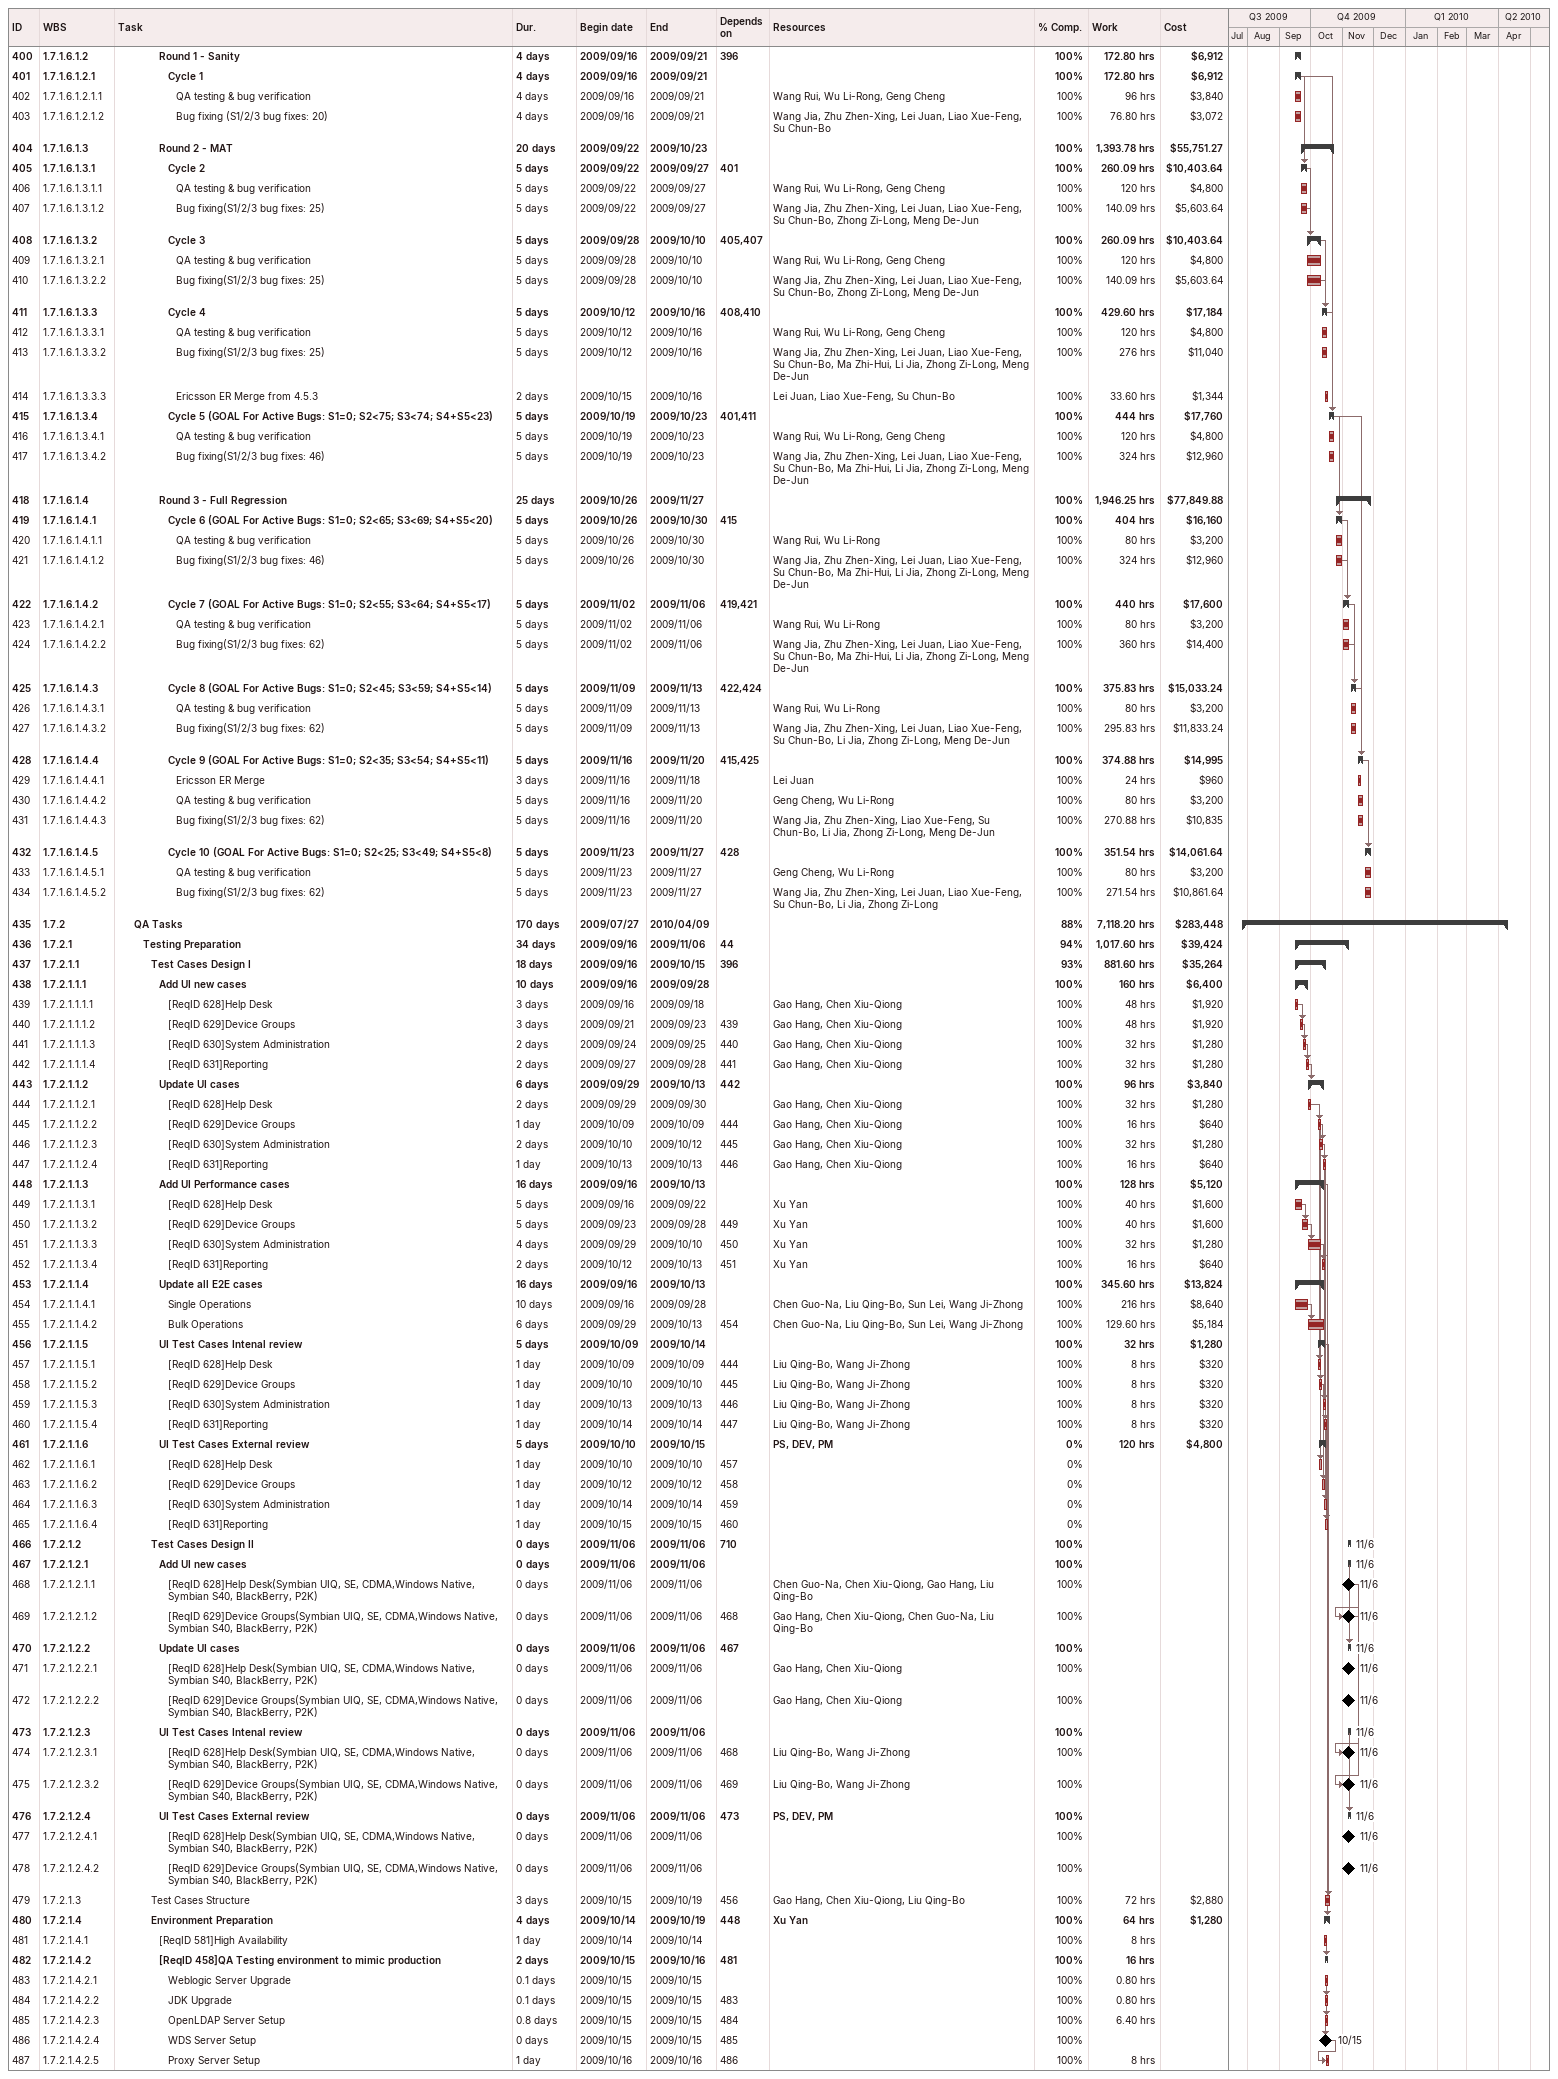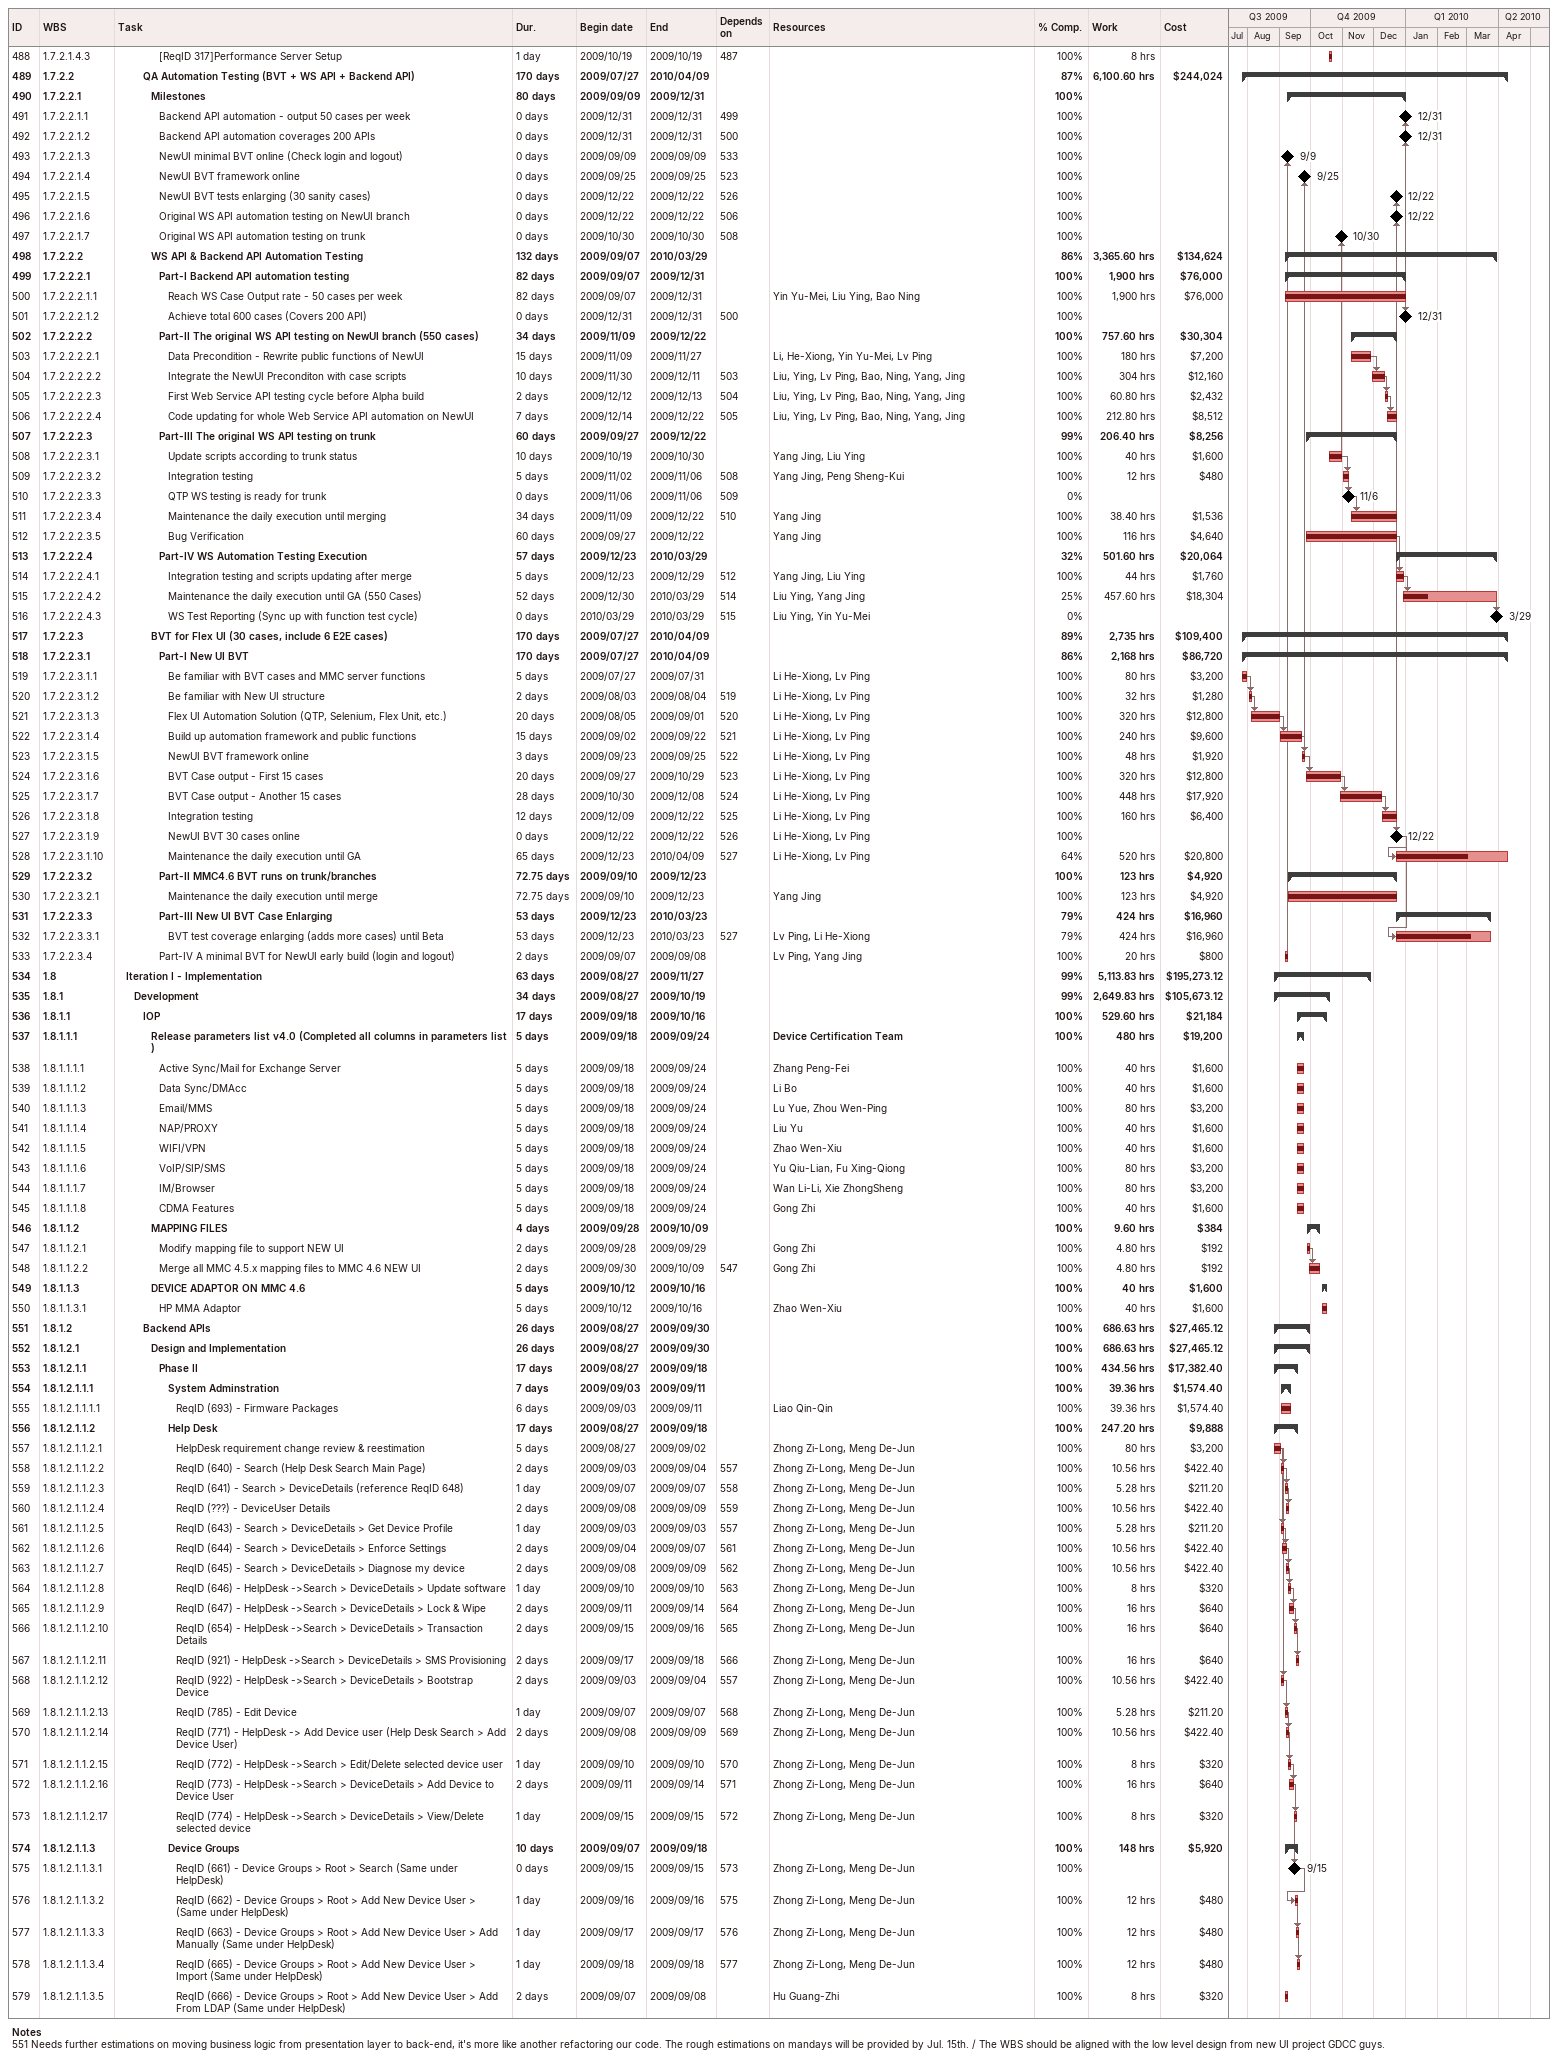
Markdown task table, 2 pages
| ID | WBS | Task | Duration | Start | Finish | Predecessors | Resources | % complete | Work (h) | Cost ($) |
|---|---|---|---|---|---|---|---|---|---|---|
| 400 | 1.7.1.6.1.2 | **Round 1 - Sanity** | 4d | 2009-09-16 | 2009-09-21 | 396 |  | 100 | 172.80 | 6912 |
| 401 | 1.7.1.6.1.2.1 | **Cycle 1** | 4d | 2009-09-16 | 2009-09-21 |  |  | 100 | 172.80 | 6912 |
| 402 | 1.7.1.6.1.2.1.1 | QA testing & bug verification | 4d | 2009-09-16 | 2009-09-21 |  | Wang Rui, Wu Li-Rong, Geng Cheng | 100 | 96 | 3840 |
| 403 | 1.7.1.6.1.2.1.2 | Bug fixing (S1/2/3 bug fixes: 20) | 4d | 2009-09-16 | 2009-09-21 |  | Wang Jia, Zhu Zhen-Xing, Lei Juan, Liao Xue-Feng, Su Chun-Bo | 100 | 76.80 | 3072 |
| 404 | 1.7.1.6.1.3 | **Round 2 - MAT** | 20d | 2009-09-22 | 2009-10-23 |  |  | 100 | 1393.78 | 55751.27 |
| 405 | 1.7.1.6.1.3.1 | **Cycle 2** | 5d | 2009-09-22 | 2009-09-27 | 401 |  | 100 | 260.09 | 10403.64 |
| 406 | 1.7.1.6.1.3.1.1 | QA testing & bug verification | 5d | 2009-09-22 | 2009-09-27 |  | Wang Rui, Wu Li-Rong, Geng Cheng | 100 | 120 | 4800 |
| 407 | 1.7.1.6.1.3.1.2 | Bug fixing(S1/2/3 bug fixes: 25) | 5d | 2009-09-22 | 2009-09-27 |  | Wang Jia, Zhu Zhen-Xing, Lei Juan, Liao Xue-Feng, Su Chun-Bo, Zhong Zi-Long, Meng De-Jun | 100 | 140.09 | 5603.64 |
| 408 | 1.7.1.6.1.3.2 | **Cycle 3** | 5d | 2009-09-28 | 2009-10-10 | 405, 407 |  | 100 | 260.09 | 10403.64 |
| 409 | 1.7.1.6.1.3.2.1 | QA testing & bug verification | 5d | 2009-09-28 | 2009-10-10 |  | Wang Rui, Wu Li-Rong, Geng Cheng | 100 | 120 | 4800 |
| 410 | 1.7.1.6.1.3.2.2 | Bug fixing(S1/2/3 bug fixes: 25) | 5d | 2009-09-28 | 2009-10-10 |  | Wang Jia, Zhu Zhen-Xing, Lei Juan, Liao Xue-Feng, Su Chun-Bo, Zhong Zi-Long, Meng De-Jun | 100 | 140.09 | 5603.64 |
| 411 | 1.7.1.6.1.3.3 | **Cycle 4** | 5d | 2009-10-12 | 2009-10-16 | 408, 410 |  | 100 | 429.60 | 17184 |
| 412 | 1.7.1.6.1.3.3.1 | QA testing & bug verification | 5d | 2009-10-12 | 2009-10-16 |  | Wang Rui, Wu Li-Rong, Geng Cheng | 100 | 120 | 4800 |
| 413 | 1.7.1.6.1.3.3.2 | Bug fixing(S1/2/3 bug fixes: 25) | 5d | 2009-10-12 | 2009-10-16 |  | Wang Jia, Zhu Zhen-Xing, Lei Juan, Liao Xue-Feng, Su Chun-Bo, Ma Zhi-Hui, Li Jia, Zhong Zi-Long, Meng De-Jun | 100 | 276 | 11040 |
| 414 | 1.7.1.6.1.3.3.3 | Ericsson ER Merge from 4.5.3 | 2d | 2009-10-15 | 2009-10-16 |  | Lei Juan, Liao Xue-Feng, Su Chun-Bo | 100 | 33.60 | 1344 |
| 415 | 1.7.1.6.1.3.4 | **Cycle 5 (GOAL For Active Bugs: S1=0; S2<75; S3<74; S4+S5<23)** | 5d | 2009-10-19 | 2009-10-23 | 401, 411 |  | 100 | 444 | 17760 |
| 416 | 1.7.1.6.1.3.4.1 | QA testing & bug verification | 5d | 2009-10-19 | 2009-10-23 |  | Wang Rui, Wu Li-Rong, Geng Cheng | 100 | 120 | 4800 |
| 417 | 1.7.1.6.1.3.4.2 | Bug fixing(S1/2/3 bug fixes: 46) | 5d | 2009-10-19 | 2009-10-23 |  | Wang Jia, Zhu Zhen-Xing, Lei Juan, Liao Xue-Feng, Su Chun-Bo, Ma Zhi-Hui, Li Jia, Zhong Zi-Long, Meng De-Jun | 100 | 324 | 12960 |
| 418 | 1.7.1.6.1.4 | **Round 3 - Full Regression** | 25d | 2009-10-26 | 2009-11-27 |  |  | 100 | 1946.25 | 77849.88 |
| 419 | 1.7.1.6.1.4.1 | **Cycle 6 (GOAL For Active Bugs: S1=0; S2<65; S3<69; S4+S5<20)** | 5d | 2009-10-26 | 2009-10-30 | 415 |  | 100 | 404 | 16160 |
| 420 | 1.7.1.6.1.4.1.1 | QA testing & bug verification | 5d | 2009-10-26 | 2009-10-30 |  | Wang Rui, Wu Li-Rong | 100 | 80 | 3200 |
| 421 | 1.7.1.6.1.4.1.2 | Bug fixing(S1/2/3 bug fixes: 46) | 5d | 2009-10-26 | 2009-10-30 |  | Wang Jia, Zhu Zhen-Xing, Lei Juan, Liao Xue-Feng, Su Chun-Bo, Ma Zhi-Hui, Li Jia, Zhong Zi-Long, Meng De-Jun | 100 | 324 | 12960 |
| 422 | 1.7.1.6.1.4.2 | **Cycle 7 (GOAL For Active Bugs: S1=0; S2<55; S3<64; S4+S5<17)** | 5d | 2009-11-02 | 2009-11-06 | 419, 421 |  | 100 | 440 | 17600 |
| 423 | 1.7.1.6.1.4.2.1 | QA testing & bug verification | 5d | 2009-11-02 | 2009-11-06 |  | Wang Rui, Wu Li-Rong | 100 | 80 | 3200 |
| 424 | 1.7.1.6.1.4.2.2 | Bug fixing(S1/2/3 bug fixes: 62) | 5d | 2009-11-02 | 2009-11-06 |  | Wang Jia, Zhu Zhen-Xing, Lei Juan, Liao Xue-Feng, Su Chun-Bo, Ma Zhi-Hui, Li Jia, Zhong Zi-Long, Meng De-Jun | 100 | 360 | 14400 |
| 425 | 1.7.1.6.1.4.3 | **Cycle 8 (GOAL For Active Bugs: S1=0; S2<45; S3<59; S4+S5<14)** | 5d | 2009-11-09 | 2009-11-13 | 422, 424 |  | 100 | 375.83 | 15033.24 |
| 426 | 1.7.1.6.1.4.3.1 | QA testing & bug verification | 5d | 2009-11-09 | 2009-11-13 |  | Wang Rui, Wu Li-Rong | 100 | 80 | 3200 |
| 427 | 1.7.1.6.1.4.3.2 | Bug fixing(S1/2/3 bug fixes: 62) | 5d | 2009-11-09 | 2009-11-13 |  | Wang Jia, Zhu Zhen-Xing, Lei Juan, Liao Xue-Feng, Su Chun-Bo, Li Jia, Zhong Zi-Long, Meng De-Jun | 100 | 295.83 | 11833.24 |
| 428 | 1.7.1.6.1.4.4 | **Cycle 9 (GOAL For Active Bugs: S1=0; S2<35; S3<54; S4+S5<11)** | 5d | 2009-11-16 | 2009-11-20 | 415, 425 |  | 100 | 374.88 | 14995 |
| 429 | 1.7.1.6.1.4.4.1 | Ericsson ER Merge | 3d | 2009-11-16 | 2009-11-18 |  | Lei Juan | 100 | 24 | 960 |
| 430 | 1.7.1.6.1.4.4.2 | QA testing & bug verification | 5d | 2009-11-16 | 2009-11-20 |  | Geng Cheng, Wu Li-Rong | 100 | 80 | 3200 |
| 431 | 1.7.1.6.1.4.4.3 | Bug fixing(S1/2/3 bug fixes: 62) | 5d | 2009-11-16 | 2009-11-20 |  | Wang Jia, Zhu Zhen-Xing, Liao Xue-Feng, Su Chun-Bo, Li Jia, Zhong Zi-Long, Meng De-Jun | 100 | 270.88 | 10835 |
| 432 | 1.7.1.6.1.4.5 | **Cycle 10 (GOAL For Active Bugs: S1=0; S2<25; S3<49; S4+S5<8)** | 5d | 2009-11-23 | 2009-11-27 | 428 |  | 100 | 351.54 | 14061.64 |
| 433 | 1.7.1.6.1.4.5.1 | QA testing & bug verification | 5d | 2009-11-23 | 2009-11-27 |  | Geng Cheng, Wu Li-Rong | 100 | 80 | 3200 |
| 434 | 1.7.1.6.1.4.5.2 | Bug fixing(S1/2/3 bug fixes: 62) | 5d | 2009-11-23 | 2009-11-27 |  | Wang Jia, Zhu Zhen-Xing, Lei Juan, Liao Xue-Feng, Su Chun-Bo, Li Jia, Zhong Zi-Long | 100 | 271.54 | 10861.64 |
| 435 | 1.7.2 | **QA Tasks** | 170d | 2009-07-27 | 2010-04-09 |  |  | 88 | 7118.20 | 283448 |
| 436 | 1.7.2.1 | **Testing Preparation** | 34d | 2009-09-16 | 2009-11-06 | 44 |  | 94 | 1017.60 | 39424 |
| 437 | 1.7.2.1.1 | **Test Cases Design I** | 18d | 2009-09-16 | 2009-10-15 | 396 |  | 93 | 881.60 | 35264 |
| 438 | 1.7.2.1.1.1 | **Add UI new cases** | 10d | 2009-09-16 | 2009-09-28 |  |  | 100 | 160 | 6400 |
| 439 | 1.7.2.1.1.1.1 | [ReqID 628]Help Desk | 3d | 2009-09-16 | 2009-09-18 |  | Gao Hang, Chen Xiu-Qiong | 100 | 48 | 1920 |
| 440 | 1.7.2.1.1.1.2 | [ReqID 629]Device Groups | 3d | 2009-09-21 | 2009-09-23 | 439 | Gao Hang, Chen Xiu-Qiong | 100 | 48 | 1920 |
| 441 | 1.7.2.1.1.1.3 | [ReqID 630]System Administration | 2d | 2009-09-24 | 2009-09-25 | 440 | Gao Hang, Chen Xiu-Qiong | 100 | 32 | 1280 |
| 442 | 1.7.2.1.1.1.4 | [ReqID 631]Reporting | 2d | 2009-09-27 | 2009-09-28 | 441 | Gao Hang, Chen Xiu-Qiong | 100 | 32 | 1280 |
| 443 | 1.7.2.1.1.2 | **Update UI cases** | 6d | 2009-09-29 | 2009-10-13 | 442 |  | 100 | 96 | 3840 |
| 444 | 1.7.2.1.1.2.1 | [ReqID 628]Help Desk | 2d | 2009-09-29 | 2009-09-30 |  | Gao Hang, Chen Xiu-Qiong | 100 | 32 | 1280 |
| 445 | 1.7.2.1.1.2.2 | [ReqID 629]Device Groups | 1d | 2009-10-09 | 2009-10-09 | 444 | Gao Hang, Chen Xiu-Qiong | 100 | 16 | 640 |
| 446 | 1.7.2.1.1.2.3 | [ReqID 630]System Administration | 2d | 2009-10-10 | 2009-10-12 | 445 | Gao Hang, Chen Xiu-Qiong | 100 | 32 | 1280 |
| 447 | 1.7.2.1.1.2.4 | [ReqID 631]Reporting | 1d | 2009-10-13 | 2009-10-13 | 446 | Gao Hang, Chen Xiu-Qiong | 100 | 16 | 640 |
| 448 | 1.7.2.1.1.3 | **Add UI Performance cases** | 16d | 2009-09-16 | 2009-10-13 |  |  | 100 | 128 | 5120 |
| 449 | 1.7.2.1.1.3.1 | [ReqID 628]Help Desk | 5d | 2009-09-16 | 2009-09-22 |  | Xu Yan | 100 | 40 | 1600 |
| 450 | 1.7.2.1.1.3.2 | [ReqID 629]Device Groups | 5d | 2009-09-23 | 2009-09-28 | 449 | Xu Yan | 100 | 40 | 1600 |
| 451 | 1.7.2.1.1.3.3 | [ReqID 630]System Administration | 4d | 2009-09-29 | 2009-10-10 | 450 | Xu Yan | 100 | 32 | 1280 |
| 452 | 1.7.2.1.1.3.4 | [ReqID 631]Reporting | 2d | 2009-10-12 | 2009-10-13 | 451 | Xu Yan | 100 | 16 | 640 |
| 453 | 1.7.2.1.1.4 | **Update all E2E cases** | 16d | 2009-09-16 | 2009-10-13 |  |  | 100 | 345.60 | 13824 |
| 454 | 1.7.2.1.1.4.1 | Single Operations | 10d | 2009-09-16 | 2009-09-28 |  | Chen Guo-Na, Liu Qing-Bo, Sun Lei, Wang Ji-Zhong | 100 | 216 | 8640 |
| 455 | 1.7.2.1.1.4.2 | Bulk Operations | 6d | 2009-09-29 | 2009-10-13 | 454 | Chen Guo-Na, Liu Qing-Bo, Sun Lei, Wang Ji-Zhong | 100 | 129.60 | 5184 |
| 456 | 1.7.2.1.1.5 | **UI Test Cases Intenal review** | 5d | 2009-10-09 | 2009-10-14 |  |  | 100 | 32 | 1280 |
| 457 | 1.7.2.1.1.5.1 | [ReqID 628]Help Desk | 1d | 2009-10-09 | 2009-10-09 | 444 | Liu Qing-Bo, Wang Ji-Zhong | 100 | 8 | 320 |
| 458 | 1.7.2.1.1.5.2 | [ReqID 629]Device Groups | 1d | 2009-10-10 | 2009-10-10 | 445 | Liu Qing-Bo, Wang Ji-Zhong | 100 | 8 | 320 |
| 459 | 1.7.2.1.1.5.3 | [ReqID 630]System Administration | 1d | 2009-10-13 | 2009-10-13 | 446 | Liu Qing-Bo, Wang Ji-Zhong | 100 | 8 | 320 |
| 460 | 1.7.2.1.1.5.4 | [ReqID 631]Reporting | 1d | 2009-10-14 | 2009-10-14 | 447 | Liu Qing-Bo, Wang Ji-Zhong | 100 | 8 | 320 |
| 461 | 1.7.2.1.1.6 | **UI Test Cases External review** | 5d | 2009-10-10 | 2009-10-15 |  | PS, DEV, PM | 0 | 120 | 4800 |
| 462 | 1.7.2.1.1.6.1 | [ReqID 628]Help Desk | 1d | 2009-10-10 | 2009-10-10 | 457 |  | 0 |  |  |
| 463 | 1.7.2.1.1.6.2 | [ReqID 629]Device Groups | 1d | 2009-10-12 | 2009-10-12 | 458 |  | 0 |  |  |
| 464 | 1.7.2.1.1.6.3 | [ReqID 630]System Administration | 1d | 2009-10-14 | 2009-10-14 | 459 |  | 0 |  |  |
| 465 | 1.7.2.1.1.6.4 | [ReqID 631]Reporting | 1d | 2009-10-15 | 2009-10-15 | 460 |  | 0 |  |  |
| 466 | 1.7.2.1.2 | **Test Cases Design II** | 0d | 2009-11-06 | 2009-11-06 | 710 |  | 100 |  |  |
| 467 | 1.7.2.1.2.1 | **Add UI new cases** | 0d | 2009-11-06 | 2009-11-06 |  |  | 100 |  |  |
| 468 | 1.7.2.1.2.1.1 | [ReqID 628]Help Desk(Symbian UIQ, SE, CDMA,Windows Native, Symbian S40, BlackBerry, P2K) | 0d | 2009-11-06 | 2009-11-06 |  | Chen Guo-Na, Chen Xiu-Qiong, Gao Hang, Liu Qing-Bo | 100 |  |  |
| 469 | 1.7.2.1.2.1.2 | [ReqID 629]Device Groups(Symbian UIQ, SE, CDMA,Windows Native, Symbian S40, BlackBerry, P2K) | 0d | 2009-11-06 | 2009-11-06 | 468 | Gao Hang, Chen Xiu-Qiong, Chen Guo-Na, Liu Qing-Bo | 100 |  |  |
| 470 | 1.7.2.1.2.2 | **Update UI cases** | 0d | 2009-11-06 | 2009-11-06 | 467 |  | 100 |  |  |
| 471 | 1.7.2.1.2.2.1 | [ReqID 628]Help Desk(Symbian UIQ, SE, CDMA,Windows Native, Symbian S40, BlackBerry, P2K) | 0d | 2009-11-06 | 2009-11-06 |  | Gao Hang, Chen Xiu-Qiong | 100 |  |  |
| 472 | 1.7.2.1.2.2.2 | [ReqID 629]Device Groups(Symbian UIQ, SE, CDMA,Windows Native, Symbian S40, BlackBerry, P2K) | 0d | 2009-11-06 | 2009-11-06 |  | Gao Hang, Chen Xiu-Qiong | 100 |  |  |
| 473 | 1.7.2.1.2.3 | **UI Test Cases Intenal review** | 0d | 2009-11-06 | 2009-11-06 |  |  | 100 |  |  |
| 474 | 1.7.2.1.2.3.1 | [ReqID 628]Help Desk(Symbian UIQ, SE, CDMA,Windows Native, Symbian S40, BlackBerry, P2K) | 0d | 2009-11-06 | 2009-11-06 | 468 | Liu Qing-Bo, Wang Ji-Zhong | 100 |  |  |
| 475 | 1.7.2.1.2.3.2 | [ReqID 629]Device Groups(Symbian UIQ, SE, CDMA,Windows Native, Symbian S40, BlackBerry, P2K) | 0d | 2009-11-06 | 2009-11-06 | 469 | Liu Qing-Bo, Wang Ji-Zhong | 100 |  |  |
| 476 | 1.7.2.1.2.4 | **UI Test Cases External review** | 0d | 2009-11-06 | 2009-11-06 | 473 | PS, DEV, PM | 100 |  |  |
| 477 | 1.7.2.1.2.4.1 | [ReqID 628]Help Desk(Symbian UIQ, SE, CDMA,Windows Native, Symbian S40, BlackBerry, P2K) | 0d | 2009-11-06 | 2009-11-06 |  |  | 100 |  |  |
| 478 | 1.7.2.1.2.4.2 | [ReqID 629]Device Groups(Symbian UIQ, SE, CDMA,Windows Native, Symbian S40, BlackBerry, P2K) | 0d | 2009-11-06 | 2009-11-06 |  |  | 100 |  |  |
| 479 | 1.7.2.1.3 | Test Cases Structure | 3d | 2009-10-15 | 2009-10-19 | 456 | Gao Hang, Chen Xiu-Qiong, Liu Qing-Bo | 100 | 72 | 2880 |
| 480 | 1.7.2.1.4 | **Environment Preparation** | 4d | 2009-10-14 | 2009-10-19 | 448 | Xu Yan | 100 | 64 | 1280 |
| 481 | 1.7.2.1.4.1 | [ReqID 581]High Availability | 1d | 2009-10-14 | 2009-10-14 |  |  | 100 | 8 |  |
| 482 | 1.7.2.1.4.2 | **[ReqID 458]QA Testing environment to mimic production** | 2d | 2009-10-15 | 2009-10-16 | 481 |  | 100 | 16 |  |
| 483 | 1.7.2.1.4.2.1 | Weblogic Server Upgrade | 0.1d | 2009-10-15 | 2009-10-15 |  |  | 100 | 0.80 |  |
| 484 | 1.7.2.1.4.2.2 | JDK Upgrade | 0.1d | 2009-10-15 | 2009-10-15 | 483 |  | 100 | 0.80 |  |
| 485 | 1.7.2.1.4.2.3 | OpenLDAP Server Setup | 0.8d | 2009-10-15 | 2009-10-15 | 484 |  | 100 | 6.40 |  |
| 486 | 1.7.2.1.4.2.4 | WDS Server Setup | 0d | 2009-10-15 | 2009-10-15 | 485 |  | 100 |  |  |
| 487 | 1.7.2.1.4.2.5 | Proxy Server Setup | 1d | 2009-10-16 | 2009-10-16 | 486 |  | 100 | 8 |  |
| 488 | 1.7.2.1.4.3 | [ReqID 317]Performance Server Setup | 1d | 2009-10-19 | 2009-10-19 | 487 |  | 100 | 8 |  |
| 489 | 1.7.2.2 | **QA Automation Testing (BVT + WS API + Backend API)** | 170d | 2009-07-27 | 2010-04-09 |  |  | 87 | 6100.60 | 244024 |
| 490 | 1.7.2.2.1 | **Milestones** | 80d | 2009-09-09 | 2009-12-31 |  |  | 100 |  |  |
| 491 | 1.7.2.2.1.1 | Backend API automation - output 50 cases per week | 0d | 2009-12-31 | 2009-12-31 | 499 |  | 100 |  |  |
| 492 | 1.7.2.2.1.2 | Backend API automation coverages 200 APIs | 0d | 2009-12-31 | 2009-12-31 | 500 |  | 100 |  |  |
| 493 | 1.7.2.2.1.3 | NewUI minimal BVT online (Check login and logout) | 0d | 2009-09-09 | 2009-09-09 | 533 |  | 100 |  |  |
| 494 | 1.7.2.2.1.4 | NewUI BVT framework online | 0d | 2009-09-25 | 2009-09-25 | 523 |  | 100 |  |  |
| 495 | 1.7.2.2.1.5 | NewUI BVT tests enlarging (30 sanity cases) | 0d | 2009-12-22 | 2009-12-22 | 526 |  | 100 |  |  |
| 496 | 1.7.2.2.1.6 | Original WS API automation testing on NewUI branch | 0d | 2009-12-22 | 2009-12-22 | 506 |  | 100 |  |  |
| 497 | 1.7.2.2.1.7 | Original WS API automation testing on trunk | 0d | 2009-10-30 | 2009-10-30 | 508 |  | 100 |  |  |
| 498 | 1.7.2.2.2 | **WS API & Backend API Automation Testing** | 132d | 2009-09-07 | 2010-03-29 |  |  | 86 | 3365.60 | 134624 |
| 499 | 1.7.2.2.2.1 | **Part-I Backend API automation testing** | 82d | 2009-09-07 | 2009-12-31 |  |  | 100 | 1900 | 76000 |
| 500 | 1.7.2.2.2.1.1 | Reach WS Case Output rate - 50 cases per week | 82d | 2009-09-07 | 2009-12-31 |  | Yin Yu-Mei, Liu Ying, Bao Ning | 100 | 1900 | 76000 |
| 501 | 1.7.2.2.2.1.2 | Achieve total 600 cases (Covers 200 API) | 0d | 2009-12-31 | 2009-12-31 | 500 |  | 100 |  |  |
| 502 | 1.7.2.2.2.2 | **Part-II The original WS API testing on NewUI branch (550 cases)** | 34d | 2009-11-09 | 2009-12-22 |  |  | 100 | 757.60 | 30304 |
| 503 | 1.7.2.2.2.2.1 | Data Precondition - Rewrite public functions of NewUI | 15d | 2009-11-09 | 2009-11-27 |  | Li, He-Xiong, Yin Yu-Mei, Lv Ping | 100 | 180 | 7200 |
| 504 | 1.7.2.2.2.2.2 | Integrate the NewUI Preconditon with case scripts | 10d | 2009-11-30 | 2009-12-11 | 503 | Liu, Ying, Lv Ping, Bao, Ning, Yang, Jing | 100 | 304 | 12160 |
| 505 | 1.7.2.2.2.2.3 | First Web Service API testing cycle before Alpha build | 2d | 2009-12-12 | 2009-12-13 | 504 | Liu, Ying, Lv Ping, Bao, Ning, Yang, Jing | 100 | 60.80 | 2432 |
| 506 | 1.7.2.2.2.2.4 | Code updating for whole Web Service API automation on NewUI | 7d | 2009-12-14 | 2009-12-22 | 505 | Liu, Ying, Lv Ping, Bao, Ning, Yang, Jing | 100 | 212.80 | 8512 |
| 507 | 1.7.2.2.2.3 | **Part-III The original WS API testing on trunk** | 60d | 2009-09-27 | 2009-12-22 |  |  | 99 | 206.40 | 8256 |
| 508 | 1.7.2.2.2.3.1 | Update scripts according to trunk status | 10d | 2009-10-19 | 2009-10-30 |  | Yang Jing, Liu Ying | 100 | 40 | 1600 |
| 509 | 1.7.2.2.2.3.2 | Integration testing | 5d | 2009-11-02 | 2009-11-06 | 508 | Yang Jing, Peng Sheng-Kui | 100 | 12 | 480 |
| 510 | 1.7.2.2.2.3.3 | QTP WS testing is ready for trunk | 0d | 2009-11-06 | 2009-11-06 | 509 |  | 0 |  |  |
| 511 | 1.7.2.2.2.3.4 | Maintenance the daily execution until merging | 34d | 2009-11-09 | 2009-12-22 | 510 | Yang Jing | 100 | 38.40 | 1536 |
| 512 | 1.7.2.2.2.3.5 | Bug Verification | 60d | 2009-09-27 | 2009-12-22 |  | Yang Jing | 100 | 116 | 4640 |
| 513 | 1.7.2.2.2.4 | **Part-IV WS Automation Testing Execution** | 57d | 2009-12-23 | 2010-03-29 |  |  | 32 | 501.60 | 20064 |
| 514 | 1.7.2.2.2.4.1 | Integration testing and scripts updating after merge | 5d | 2009-12-23 | 2009-12-29 | 512 | Yang Jing, Liu Ying | 100 | 44 | 1760 |
| 515 | 1.7.2.2.2.4.2 | Maintenance the daily execution until GA (550 Cases) | 52d | 2009-12-30 | 2010-03-29 | 514 | Liu Ying, Yang Jing | 25 | 457.60 | 18304 |
| 516 | 1.7.2.2.2.4.3 | WS Test Reporting (Sync up with function test cycle) | 0d | 2010-03-29 | 2010-03-29 | 515 | Liu Ying, Yin Yu-Mei | 0 |  |  |
| 517 | 1.7.2.2.3 | **BVT for Flex UI (30 cases, include 6 E2E cases)** | 170d | 2009-07-27 | 2010-04-09 |  |  | 89 | 2735 | 109400 |
| 518 | 1.7.2.2.3.1 | **Part-I New UI BVT** | 170d | 2009-07-27 | 2010-04-09 |  |  | 86 | 2168 | 86720 |
| 519 | 1.7.2.2.3.1.1 | Be familiar with BVT cases and MMC server functions | 5d | 2009-07-27 | 2009-07-31 |  | Li He-Xiong, Lv Ping | 100 | 80 | 3200 |
| 520 | 1.7.2.2.3.1.2 | Be familiar with New UI structure | 2d | 2009-08-03 | 2009-08-04 | 519 | Li He-Xiong, Lv Ping | 100 | 32 | 1280 |
| 521 | 1.7.2.2.3.1.3 | Flex UI Automation Solution (QTP, Selenium, Flex Unit, etc.) | 20d | 2009-08-05 | 2009-09-01 | 520 | Li He-Xiong, Lv Ping | 100 | 320 | 12800 |
| 522 | 1.7.2.2.3.1.4 | Build up automation framework and public functions | 15d | 2009-09-02 | 2009-09-22 | 521 | Li He-Xiong, Lv Ping | 100 | 240 | 9600 |
| 523 | 1.7.2.2.3.1.5 | NewUI BVT framework online | 3d | 2009-09-23 | 2009-09-25 | 522 | Li He-Xiong, Lv Ping | 100 | 48 | 1920 |
| 524 | 1.7.2.2.3.1.6 | BVT Case output - First 15 cases | 20d | 2009-09-27 | 2009-10-29 | 523 | Li He-Xiong, Lv Ping | 100 | 320 | 12800 |
| 525 | 1.7.2.2.3.1.7 | BVT Case output - Another 15 cases | 28d | 2009-10-30 | 2009-12-08 | 524 | Li He-Xiong, Lv Ping | 100 | 448 | 17920 |
| 526 | 1.7.2.2.3.1.8 | Integration testing | 12d | 2009-12-09 | 2009-12-22 | 525 | Li He-Xiong, Lv Ping | 100 | 160 | 6400 |
| 527 | 1.7.2.2.3.1.9 | NewUI BVT 30 cases online | 0d | 2009-12-22 | 2009-12-22 | 526 | Li He-Xiong, Lv Ping | 100 |  |  |
| 528 | 1.7.2.2.3.1.10 | Maintenance the daily execution until GA | 65d | 2009-12-23 | 2010-04-09 | 527 | Li He-Xiong, Lv Ping | 64 | 520 | 20800 |
| 529 | 1.7.2.2.3.2 | **Part-II MMC4.6 BVT runs on trunk/branches** | 72.75d | 2009-09-10 | 2009-12-23 |  |  | 100 | 123 | 4920 |
| 530 | 1.7.2.2.3.2.1 | Maintenance the daily execution until merge | 72.75d | 2009-09-10 | 2009-12-23 |  | Yang Jing | 100 | 123 | 4920 |
| 531 | 1.7.2.2.3.3 | **Part-III New UI BVT Case Enlarging** | 53d | 2009-12-23 | 2010-03-23 |  |  | 79 | 424 | 16960 |
| 532 | 1.7.2.2.3.3.1 | BVT test coverage enlarging (adds more cases) until Beta | 53d | 2009-12-23 | 2010-03-23 | 527 | Lv Ping, Li He-Xiong | 79 | 424 | 16960 |
| 533 | 1.7.2.2.3.4 | Part-IV A minimal BVT for NewUI early build (login and logout) | 2d | 2009-09-07 | 2009-09-08 |  | Lv Ping, Yang Jing | 100 | 20 | 800 |
| 534 | 1.8 | **Iteration I - Implementation** | 63d | 2009-08-27 | 2009-11-27 |  |  | 99 | 5113.83 | 195273.12 |
| 535 | 1.8.1 | **Development** | 34d | 2009-08-27 | 2009-10-19 |  |  | 99 | 2649.83 | 105673.12 |
| 536 | 1.8.1.1 | **IOP** | 17d | 2009-09-18 | 2009-10-16 |  |  | 100 | 529.60 | 21184 |
| 537 | 1.8.1.1.1 | **Release parameters list v4.0 (Completed all columns in parameters list )** | 5d | 2009-09-18 | 2009-09-24 |  | Device Certification Team | 100 | 480 | 19200 |
| 538 | 1.8.1.1.1.1 | Active Sync/Mail for Exchange Server | 5d | 2009-09-18 | 2009-09-24 |  | Zhang Peng-Fei | 100 | 40 | 1600 |
| 539 | 1.8.1.1.1.2 | Data Sync/DMAcc | 5d | 2009-09-18 | 2009-09-24 |  | Li Bo | 100 | 40 | 1600 |
| 540 | 1.8.1.1.1.3 | Email/MMS | 5d | 2009-09-18 | 2009-09-24 |  | Lu Yue, Zhou Wen-Ping | 100 | 80 | 3200 |
| 541 | 1.8.1.1.1.4 | NAP/PROXY | 5d | 2009-09-18 | 2009-09-24 |  | Liu Yu | 100 | 40 | 1600 |
| 542 | 1.8.1.1.1.5 | WIFI/VPN | 5d | 2009-09-18 | 2009-09-24 |  | Zhao Wen-Xiu | 100 | 40 | 1600 |
| 543 | 1.8.1.1.1.6 | VoIP/SIP/SMS | 5d | 2009-09-18 | 2009-09-24 |  | Yu Qiu-Lian, Fu Xing-Qiong | 100 | 80 | 3200 |
| 544 | 1.8.1.1.1.7 | IM/Browser | 5d | 2009-09-18 | 2009-09-24 |  | Wan Li-Li, Xie ZhongSheng | 100 | 80 | 3200 |
| 545 | 1.8.1.1.1.8 | CDMA Features | 5d | 2009-09-18 | 2009-09-24 |  | Gong Zhi | 100 | 40 | 1600 |
| 546 | 1.8.1.1.2 | **MAPPING FILES** | 4d | 2009-09-28 | 2009-10-09 |  |  | 100 | 9.60 | 384 |
| 547 | 1.8.1.1.2.1 | Modify mapping file to support NEW UI | 2d | 2009-09-28 | 2009-09-29 |  | Gong Zhi | 100 | 4.80 | 192 |
| 548 | 1.8.1.1.2.2 | Merge all MMC 4.5.x mapping files to MMC 4.6 NEW UI | 2d | 2009-09-30 | 2009-10-09 | 547 | Gong Zhi | 100 | 4.80 | 192 |
| 549 | 1.8.1.1.3 | **DEVICE ADAPTOR ON MMC 4.6** | 5d | 2009-10-12 | 2009-10-16 |  |  | 100 | 40 | 1600 |
| 550 | 1.8.1.1.3.1 | HP MMA Adaptor | 5d | 2009-10-12 | 2009-10-16 |  | Zhao Wen-Xiu | 100 | 40 | 1600 |
| 551 | 1.8.1.2 | **Backend APIs** | 26d | 2009-08-27 | 2009-09-30 |  |  | 100 | 686.63 | 27465.12 |
| 552 | 1.8.1.2.1 | **Design and Implementation** | 26d | 2009-08-27 | 2009-09-30 |  |  | 100 | 686.63 | 27465.12 |
| 553 | 1.8.1.2.1.1 | **Phase II** | 17d | 2009-08-27 | 2009-09-18 |  |  | 100 | 434.56 | 17382.40 |
| 554 | 1.8.1.2.1.1.1 | **System Adminstration** | 7d | 2009-09-03 | 2009-09-11 |  |  | 100 | 39.36 | 1574.40 |
| 555 | 1.8.1.2.1.1.1.1 | ReqID (693) - Firmware Packages | 6d | 2009-09-03 | 2009-09-11 |  | Liao Qin-Qin | 100 | 39.36 | 1574.40 |
| 556 | 1.8.1.2.1.1.2 | **Help Desk** | 17d | 2009-08-27 | 2009-09-18 |  |  | 100 | 247.20 | 9888 |
| 557 | 1.8.1.2.1.1.2.1 | HelpDesk requirement change review & reestimation | 5d | 2009-08-27 | 2009-09-02 |  | Zhong Zi-Long, Meng De-Jun | 100 | 80 | 3200 |
| 558 | 1.8.1.2.1.1.2.2 | ReqID (640) - Search (Help Desk Search Main Page) | 2d | 2009-09-03 | 2009-09-04 | 557 | Zhong Zi-Long, Meng De-Jun | 100 | 10.56 | 422.40 |
| 559 | 1.8.1.2.1.1.2.3 | ReqID (641) - Search > DeviceDetails (reference ReqID 648) | 1d | 2009-09-07 | 2009-09-07 | 558 | Zhong Zi-Long, Meng De-Jun | 100 | 5.28 | 211.20 |
| 560 | 1.8.1.2.1.1.2.4 | ReqID (???) - DeviceUser Details | 2d | 2009-09-08 | 2009-09-09 | 559 | Zhong Zi-Long, Meng De-Jun | 100 | 10.56 | 422.40 |
| 561 | 1.8.1.2.1.1.2.5 | ReqID (643) - Search > DeviceDetails > Get Device Profile | 1d | 2009-09-03 | 2009-09-03 | 557 | Zhong Zi-Long, Meng De-Jun | 100 | 5.28 | 211.20 |
| 562 | 1.8.1.2.1.1.2.6 | ReqID (644) - Search > DeviceDetails > Enforce Settings | 2d | 2009-09-04 | 2009-09-07 | 561 | Zhong Zi-Long, Meng De-Jun | 100 | 10.56 | 422.40 |
| 563 | 1.8.1.2.1.1.2.7 | ReqID (645) - Search > DeviceDetails > Diagnose my device | 2d | 2009-09-08 | 2009-09-09 | 562 | Zhong Zi-Long, Meng De-Jun | 100 | 10.56 | 422.40 |
| 564 | 1.8.1.2.1.1.2.8 | ReqID (646) - HelpDesk ->Search > DeviceDetails > Update software | 1d | 2009-09-10 | 2009-09-10 | 563 | Zhong Zi-Long, Meng De-Jun | 100 | 8 | 320 |
| 565 | 1.8.1.2.1.1.2.9 | ReqID (647) - HelpDesk ->Search > DeviceDetails > Lock & Wipe | 2d | 2009-09-11 | 2009-09-14 | 564 | Zhong Zi-Long, Meng De-Jun | 100 | 16 | 640 |
| 566 | 1.8.1.2.1.1.2.10 | ReqID (654) - HelpDesk ->Search > DeviceDetails > Transaction Details | 2d | 2009-09-15 | 2009-09-16 | 565 | Zhong Zi-Long, Meng De-Jun | 100 | 16 | 640 |
| 567 | 1.8.1.2.1.1.2.11 | ReqID (921) - HelpDesk ->Search > DeviceDetails > SMS Provisioning | 2d | 2009-09-17 | 2009-09-18 | 566 | Zhong Zi-Long, Meng De-Jun | 100 | 16 | 640 |
| 568 | 1.8.1.2.1.1.2.12 | ReqID (922) - HelpDesk ->Search > DeviceDetails > Bootstrap Device | 2d | 2009-09-03 | 2009-09-04 | 557 | Zhong Zi-Long, Meng De-Jun | 100 | 10.56 | 422.40 |
| 569 | 1.8.1.2.1.1.2.13 | ReqID (785) - Edit Device | 1d | 2009-09-07 | 2009-09-07 | 568 | Zhong Zi-Long, Meng De-Jun | 100 | 5.28 | 211.20 |
| 570 | 1.8.1.2.1.1.2.14 | ReqID (771) - HelpDesk -> Add Device user (Help Desk Search > Add Device User) | 2d | 2009-09-08 | 2009-09-09 | 569 | Zhong Zi-Long, Meng De-Jun | 100 | 10.56 | 422.40 |
| 571 | 1.8.1.2.1.1.2.15 | ReqID (772) - HelpDesk ->Search > Edit/Delete selected device user | 1d | 2009-09-10 | 2009-09-10 | 570 | Zhong Zi-Long, Meng De-Jun | 100 | 8 | 320 |
| 572 | 1.8.1.2.1.1.2.16 | ReqID (773) - HelpDesk ->Search > DeviceDetails > Add Device to Device User | 2d | 2009-09-11 | 2009-09-14 | 571 | Zhong Zi-Long, Meng De-Jun | 100 | 16 | 640 |
| 573 | 1.8.1.2.1.1.2.17 | ReqID (774) - HelpDesk ->Search > DeviceDetails > View/Delete selected device | 1d | 2009-09-15 | 2009-09-15 | 572 | Zhong Zi-Long, Meng De-Jun | 100 | 8 | 320 |
| 574 | 1.8.1.2.1.1.3 | **Device Groups** | 10d | 2009-09-07 | 2009-09-18 |  |  | 100 | 148 | 5920 |
| 575 | 1.8.1.2.1.1.3.1 | ReqID (661) - Device Groups > Root > Search (Same under HelpDesk) | 0d | 2009-09-15 | 2009-09-15 | 573 | Zhong Zi-Long, Meng De-Jun | 100 |  |  |
| 576 | 1.8.1.2.1.1.3.2 | ReqID (662) - Device Groups > Root > Add New Device User > (Same under HelpDesk) | 1d | 2009-09-16 | 2009-09-16 | 575 | Zhong Zi-Long, Meng De-Jun | 100 | 12 | 480 |
| 577 | 1.8.1.2.1.1.3.3 | ReqID (663) - Device Groups > Root > Add New Device User > Add Manually (Same under HelpDesk) | 1d | 2009-09-17 | 2009-09-17 | 576 | Zhong Zi-Long, Meng De-Jun | 100 | 12 | 480 |
| 578 | 1.8.1.2.1.1.3.4 | ReqID (665) - Device Groups > Root > Add New Device User > Import (Same under HelpDesk) | 1d | 2009-09-18 | 2009-09-18 | 577 | Zhong Zi-Long, Meng De-Jun | 100 | 12 | 480 |
| 579 | 1.8.1.2.1.1.3.5 | ReqID (666) - Device Groups > Root > Add New Device User > Add From LDAP (Same under HelpDesk) | 2d | 2009-09-07 | 2009-09-08 |  | Hu Guang-Zhi | 100 | 8 | 320 |

Notes
- 551: Needs further estimations on moving business logic from presentation layer to back-end, it's more like another refactoring our code. The rough estimations on mandays will be provided by Jul. 15th. / The WBS should be aligned with the low level design from new UI project GDCC guys.
